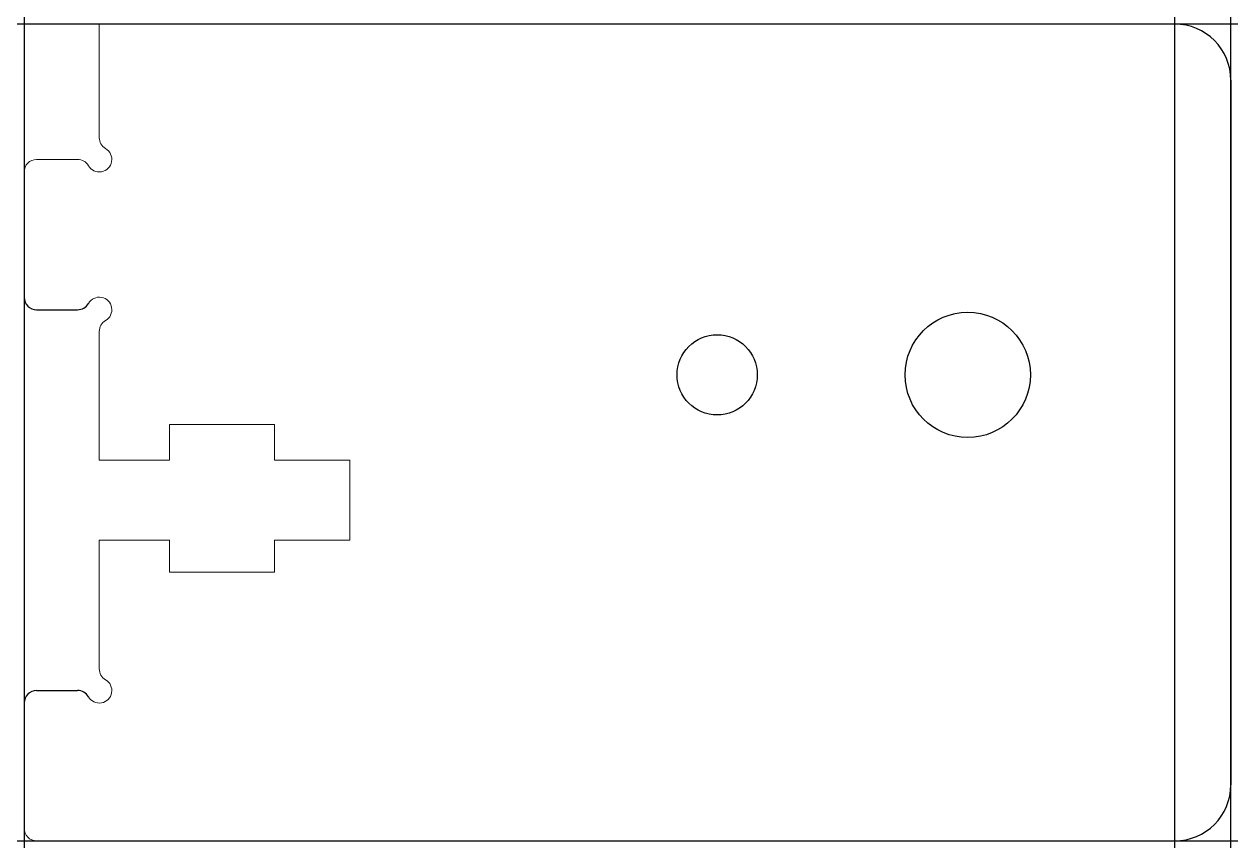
# Model space of a CAD drawing. Header units: millimetres. Extents: x 146 to 194.2, y 158.4 to 191.
import ezdxf

# ---------------------------------------------------------------- set-up
doc = ezdxf.new("R2010")
doc.units = ezdxf.units.MM
doc.layers.add('Layer0', color=7, linetype='Continuous', true_color=0xffffff)

msp = doc.modelspace()

# ---------------------------------------------------------------- linework, layer by layer
at = {"color": 7, "linetype": 'Continuous', "lineweight": 15}
for p, q in [((149.02, 191.03), (149.02, 186.496)), ((191.949, 191.03), (149.02, 191.03)), ((148.154, 185.63), (146.52, 185.63)), ((146.02, 185.13), (146.02, 180.13)), ((149.02, 178.764), (149.02, 173.63)), ((151.82, 175.055), (156.02, 175.055)), ((151.82, 173.63), (151.82, 175.055)), ((156.02, 175.055), (156.02, 173.63)), ((149.02, 173.63), (151.82, 173.63)), ((156.02, 173.63), (159.02, 173.63)), ((159.02, 173.63), (159.02, 170.43)), ((149.02, 170.43), (149.02, 165.296)), ((151.82, 170.43), (149.02, 170.43)), ((151.82, 169.155), (151.82, 170.43)), ((156.02, 170.43), (156.02, 169.155)), ((159.02, 170.43), (156.02, 170.43)), ((156.02, 169.155), (151.82, 169.155)), ((146.02, 163.93), (146.02, 158.93))]:
    msp.add_line(p, q, dxfattribs=at)
for p, q in [((194.189, 188.79), (194.189, 160.67)), ((146.52, 179.63), (148.154, 179.63)), ((146.52, 164.43), (148.154, 164.43)), ((146.52, 158.43), (191.949, 158.43))]:
    msp.add_line(p, q)
at = {"color": 2}
for p, direction in [((149.02, 191.03), (-1, 0)), ((146.02, 191.03), (0, -1)), ((191.949, 191.03), (0, 1)), ((194.189, 191.03), (0, 1)), ((146.52, 158.43), (1, 0))]:
    msp.add_xline(p, direction, dxfattribs=at)
msp.add_circle((173.685, 177.03), 1.6)
for centre, radius, start, end in [((191.949, 188.79), 2.24, 0, 90), ((146.52, 180.13), 0.5, 180, 270), ((148.154, 180.13), 0.5, 270, 329.9997), ((146.52, 163.93), 0.5, 90.0008, 180), ((148.154, 163.93), 0.5, 30.0009, 90), ((191.949, 160.67), 2.24, 270, 0)]:
    msp.add_arc(centre, radius, start, end)
at = {"color": 7, "linetype": 'Continuous', "lineweight": 15}
for centre, start, end in [((149.52, 186.496), 179.9999, 240), ((149.02, 185.63), 210.0001, 60.0001), ((146.52, 185.13), 90, 180), ((148.154, 185.13), 30.0002, 90), ((149.02, 179.63), 300.0002, 149.9999), ((149.52, 178.764), 120.0002, 180), ((149.52, 165.296), 180, 240), ((149.02, 164.43), 210.0001, 60.0001), ((146.52, 158.93), 179.9998, 269.9996)]:
    msp.add_arc(centre, 0.5, start, end, dxfattribs=at)
at = {"layer": 'Layer0', "color": 7, "lineweight": -2}
msp.add_circle((183.685, 177.03), 2.5, dxfattribs=at)

doc.saveas('drawing.dxf')
